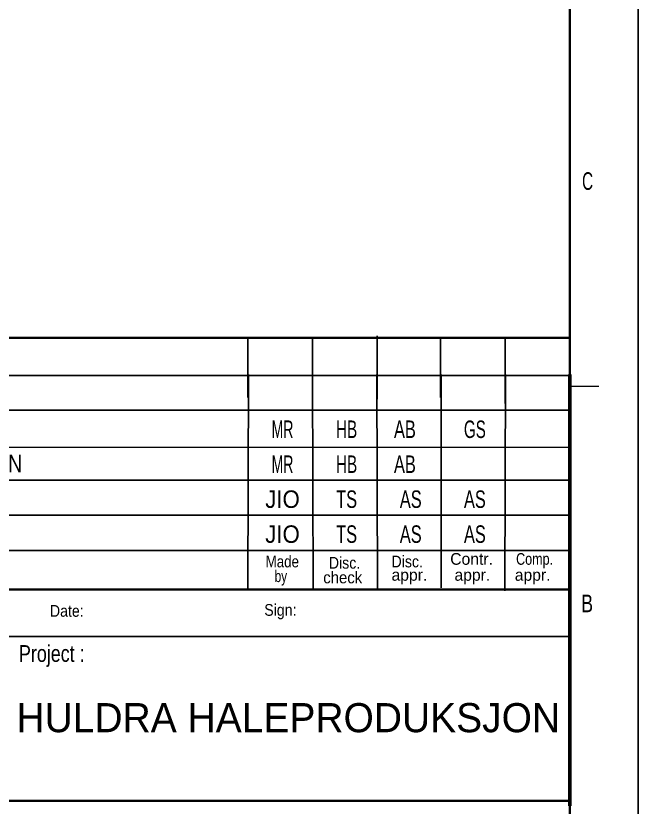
# Model space of a CAD drawing. Header units: millimetres. Extents: x 0 to 845, y 0 to 594.
# Drawn here: x 734.2 to 841, y 83.1 to 219 of the extents above; entities that cross this region are included whole.
import ezdxf
from ezdxf.enums import TextEntityAlignment as Align

# ---------------------------------------------------------------- set-up
doc = ezdxf.new("R2010")
doc.units = ezdxf.units.MM
doc.header["$LTSCALE"] = 0.81
for name, color, linetype, lineweight in [('1', 7, 'Continuous', 13), ('12', 7, 'Continuous', 13), ('9', 7, 'Continuous', 13)]:
    doc.layers.add(name, color=color, linetype=linetype, lineweight=lineweight)
doc.layers.add('2', color=7, linetype='Continuous')

msp = doc.modelspace()

# ---------------------------------------------------------------- linework, layer by layer
at = {"layer": '1', "lineweight": 25}
for p, q in [((774.0157, 153.4646), (774.0157, 163.7795)), ((785.1181, 154.9606), (785.1181, 163.7795)), ((796.2205, 153.1496), (796.2205, 164.0157)), ((807.0866, 153.4646), (807.0866, 163.7795)), ((818.189, 152.4409), (818.189, 163.7795)), ((648.7402, 157.2441), (829.0551, 157.2441)), ((774.1331, 157.3701), (774.0709, 120.4906)), ((785.1591, 157.3701), (785.2441, 120.3071)), ((796.185, 157.3701), (796.2906, 120.4551)), ((807.211, 157.3701), (807.222, 120.7858)), ((818.237, 157.3701), (818.1535, 120.289)), ((648.8252, 151.274), (829.2693, 151.274)), ((648.8268, 144.9488), (829.2677, 144.852)), ((648.8276, 139.2898), (829.2701, 139.285)), ((648.8173, 133.2315), (829.2748, 133.2315)), ((648.8126, 127.1669), (829.263, 127.1669)), ((648.7228, 112.4181), (829.2756, 112.4181))]:
    msp.add_line(p, q, dxfattribs=at)
at = {"layer": '1', "lineweight": 53}
msp.add_line((829.263, 157.3701), (829.263, 83.348), dxfattribs=at)
at = {"layer": '1'}
msp.add_line((834.2748, 155.3567), (829.263, 155.3567), dxfattribs=at)
at = {"layer": '1', "lineweight": 35}
msp.add_line((829.2567, 120.4906), (648.8079, 120.4748), dxfattribs=at)
for points in [[(829.263, 112.0142), (829.263, 582.2276), (10.3331, 582.2276), (10.3331, 10.3819)], [(648.7795, 84.0008), (648.8378, 163.6693), (829.263, 163.6693)]]:
    msp.add_lwpolyline(points, dxfattribs=at)
msp.add_lwpolyline([(648.8102, 84.2291), (829.2709, 84.2291), (829.2709, 10.4063), (648.8102, 10.4063)], close=True, dxfattribs=at)
at = {"layer": '12'}
msp.add_lwpolyline([(0, 594), (841, 594), (841, 0), (0, 0)], close=True, dxfattribs=at)
at = {"layer": '9'}
msp.add_lwpolyline([(0, 0), (841, 0), (841, 594), (0, 594)], close=True, dxfattribs=at)

# ---------------------------------------------------------------- texts
at = {"layer": '1'}
for s, width, p in [('C', 0.65, (833.2701, 189.0835)), ('B', 0.75, (833.2701, 116.5961))]:
    msp.add_text(s, height=3.02, dxfattribs=dict(at, width=width)).set_placement(p, align=Align.RIGHT)
for s, height, width, p in [('Made', 2.013, 0.85, (777.0953, 124.2937)), ('Disc.', 2.013, 0.9, (798.6913, 124.2929)), ('Comp.', 2.013, 0.8, (820.0591, 124.7354)), ('Disc.', 2.013, 0.9, (787.9386, 124.0717)), ('by', 2.013, 0.75, (778.6441, 121.7756)), ('check', 2.013, 0.95, (786.9811, 121.5543)), ('Date:', 2.013, 0.9, (740.0945, 115.8173)), ('Sign:', 2.013, 0.9, (776.8646, 115.9827)), ('Project :', 2.867, 0.8, (734.7843, 108.074))]:
    msp.add_text(s, height=height, dxfattribs=dict(at, width=width)).set_placement(p)
for s, p in [('Contr.', (808.7598, 124.7354)), ('appr.', (798.6913, 121.9969)), ('appr.', (809.4898, 121.9969)), ('appr.', (819.8315, 121.9969))]:
    msp.add_text(s, height=2.013, dxfattribs=at).set_placement(p)
at = {"layer": '2'}
for s, width, p in [('MR', 0.6, (779.9898, 146.5)), ('HB', 0.65, (790.9898, 146.5)), ('AB', 0.7, (800.9898, 146.5)), ('GS', 0.65, (812.9894, 146.5)), ('MR', 0.6, (779.9898, 140.5)), ('HB', 0.65, (790.9898, 140.5)), ('AB', 0.7, (800.9898, 140.5)), ('JIO', 0.95, (779.9906, 134.5)), ('TS', 0.7, (790.9909, 134.5)), ('AS', 0.7, (801.9909, 134.5)), ('AS', 0.7, (812.9909, 134.5)), ('JIO', 0.95, (779.9906, 128.5)), ('TS', 0.7, (790.9909, 128.5)), ('AS', 0.7, (801.9909, 128.5)), ('AS', 0.7, (812.9909, 128.5))]:
    msp.add_text(s, height=3, dxfattribs=dict(at, width=width)).set_placement(p, align=Align.CENTER)
at = {"layer": '2', "width": 0.85}
msp.add_text('REISSUED FOR CONSTRUCTION', height=3, dxfattribs=at).set_placement((681.3709, 140.6299))
at = {"layer": '2'}
msp.add_text('HULDRA HALEPRODUKSJON', height=5, dxfattribs=at).set_placement((780.9827, 96), align=Align.CENTER)

doc.saveas('drawing.dxf')
